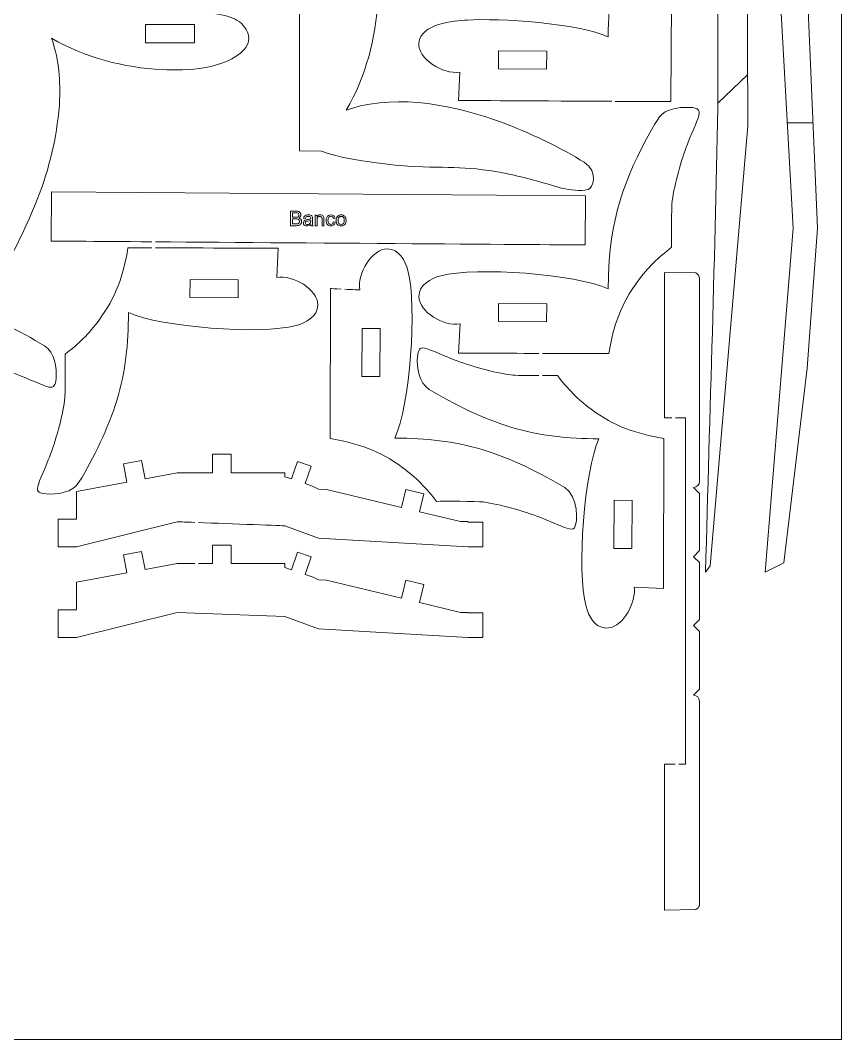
# Model space of a CAD drawing. Header units: centimetres. Extents: x -33.3 to 33.3, y -15.3 to 15.3.
# Drawn here: x 21.93 to 33.3, y -15.35 to -1.24 of the extents above; entities that cross this region are included whole.
import ezdxf

# ---------------------------------------------------------------- set-up
doc = ezdxf.new("R2010")
doc.units = ezdxf.units.CM
doc.header["$MEASUREMENT"] = 0
doc.layers.add('Layer 1', color=7, linetype='Continuous')

msp = doc.modelspace()

# ---------------------------------------------------------------- linework, layer by layer
at = {"layer": 'Layer 1', "color": 250, "lineweight": 20}
msp.add_open_spline([(11.0979, -15.35), (11.0979, -15.35), (33.29789, -15.35), (33.29789, -15.35), (33.29789, -15.35), (33.29789, -15.35), (33.29789, 15.35), (33.29789, 15.35), (33.29789, 15.35), (33.29789, 15.35), (11.0979, 15.35), (11.0979, 15.35), (11.0979, 15.35), (11.0979, 15.35), (11.0979, -15.35), (11.0979, -15.35), (11.0979, -15.35), (11.0979, -15.35), (11.0979, -15.35), (11.0979, -15.35)], degree=3, knots=[0, 0, 0, 0, 0.16666667, 0.16666667, 0.16666667, 0.16666667, 0.33333333, 0.33333333, 0.33333333, 0.33333333, 0.5, 0.5, 0.5, 0.5, 0.66666667, 0.66666667, 0.66666667, 0.66666667, 1, 1, 1, 1], dxfattribs=at)
at = {"layer": 'Layer 1', "lineweight": 9}
for points, knots in [([(31.62146, 13.45314), (31.65302, 13.43767), (31.6753, 13.42674), (31.6753, 13.42674), (31.6753, 13.42674), (31.6753, 13.42674), (31.99431, 10.73389), (31.99431, 10.73389), (31.99431, 10.73389), (31.99431, 10.73389), (32.13802, 8.79284), (32.13802, 8.79284), (32.13802, 8.79284), (32.13802, 8.79284), (32.07549, 7.335), (32.07549, 7.335), (32.07549, 7.335), (32.07549, 7.335), (31.99585, 5.44342), (31.99585, 5.44342), (31.99585, 5.44342), (31.99585, 5.44342), (31.99585, 2.68716), (31.99585, 2.68716), (31.99585, 2.68716), (31.99703, 0.89164), (31.99526, -0.90404), (31.99891, -2.69887), (31.99891, -2.69887), (31.99891, -2.69887), (31.47806, -8.79051), (31.47806, -8.79051), (31.47806, -8.79051), (31.47806, -8.79051), (31.41528, -8.87558), (31.41528, -8.87558), (31.41528, -8.87558), (31.47221, -6.66676), (31.55127, -4.44676), (31.58638, -2.23965), (31.58638, -2.23965), (31.58638, -2.23965), (31.58482, 2.68716), (31.58482, 2.68716), (31.58482, 2.68716), (31.58482, 2.68716), (31.58482, 4.89716), (31.58482, 4.89716), (31.58482, 4.89716), (31.58482, 4.89716), (31.72204, 7.335), (31.72204, 7.335), (31.72204, 7.335), (31.72204, 7.335), (31.8044, 8.79284), (31.8044, 8.79284), (31.8044, 8.79284), (31.8044, 8.79284), (31.41316, 13.5553), (31.41316, 13.5553), (31.41316, 13.5553), (31.41316, 13.5553), (31.49824, 13.51357), (31.57146, 13.47766)], [0, 0, 0, 0, 0.05882353, 0.05882353, 0.05882353, 0.05882353, 0.11764706, 0.11764706, 0.11764706, 0.11764706, 0.17647059, 0.17647059, 0.17647059, 0.17647059, 0.23529412, 0.23529412, 0.23529412, 0.23529412, 0.29411765, 0.29411765, 0.29411765, 0.29411765, 0.35294118, 0.35294118, 0.35294118, 0.35294118, 0.41176471, 0.41176471, 0.41176471, 0.41176471, 0.47058824, 0.47058824, 0.47058824, 0.47058824, 0.52941176, 0.52941176, 0.52941176, 0.52941176, 0.58823529, 0.58823529, 0.58823529, 0.58823529, 0.64705882, 0.64705882, 0.64705882, 0.64705882, 0.70588235, 0.70588235, 0.70588235, 0.70588235, 0.76470588, 0.76470588, 0.76470588, 0.76470588, 0.82352941, 0.82352941, 0.82352941, 0.82352941, 0.88235294, 0.88235294, 0.88235294, 0.88235294, 1, 1, 1, 1]), ([(32.41041, 2.61695), (32.41029, 2.23701), (32.41021, 1.99258), (32.41021, 1.99258), (32.41021, 1.99258), (32.41021, 1.99258), (32.41021, -0.21743), (32.41021, -0.21743), (32.41021, -0.21743), (32.41021, -0.21743), (32.6298, -4.11311), (32.6298, -4.11311), (32.6298, -4.11311), (32.6298, -4.11311), (32.23857, -8.87558), (32.23857, -8.87558), (32.23857, -8.87558), (32.23857, -8.87558), (32.5007, -8.74701), (32.5007, -8.74701), (32.5007, -8.74701), (32.5007, -8.74701), (32.81973, -6.05416), (32.81973, -6.05416), (32.81973, -6.05416), (32.81973, -6.05416), (32.96343, -4.11311), (32.96343, -4.11311), (32.96343, -4.11311), (32.96343, -4.11311), (32.82126, -0.76368), (32.82126, -0.76368), (32.82126, -0.76368), (32.82126, -0.76368), (32.82126, 1.99258), (32.82126, 1.99258), (32.82126, 1.99258), (32.82244, 3.7881), (32.82065, 5.58377), (32.82433, 7.37859), (32.82433, 7.37859), (32.82433, 7.37859), (32.30346, 13.47024), (32.30346, 13.47024), (32.30346, 13.47024), (32.30346, 13.47024), (32.24069, 13.5553), (32.24069, 13.5553), (32.24069, 13.5553), (32.2976, 11.34655), (32.3769, 9.12642), (32.41178, 6.91938), (32.41178, 6.91938), (32.41178, 6.91938), (32.41084, 4.01612), (32.41043, 2.66695)], [0, 0, 0, 0, 0.06666667, 0.06666667, 0.06666667, 0.06666667, 0.13333333, 0.13333333, 0.13333333, 0.13333333, 0.2, 0.2, 0.2, 0.2, 0.26666667, 0.26666667, 0.26666667, 0.26666667, 0.33333333, 0.33333333, 0.33333333, 0.33333333, 0.4, 0.4, 0.4, 0.4, 0.46666667, 0.46666667, 0.46666667, 0.46666667, 0.53333333, 0.53333333, 0.53333333, 0.53333333, 0.6, 0.6, 0.6, 0.6, 0.66666667, 0.66666667, 0.66666667, 0.66666667, 0.73333333, 0.73333333, 0.73333333, 0.73333333, 0.8, 0.8, 0.8, 0.8, 0.86666667, 0.86666667, 0.86666667, 0.86666667, 1, 1, 1, 1]), ([(30.16646, -2.35827), (30.6042, -2.36069), (30.93323, -2.36251), (30.93323, -2.36251), (30.93323, -2.36251), (30.93323, -2.36251), (30.94753, -0.28306), (30.94753, -0.28306), (30.94753, -0.28306), (30.95717, -0.13338), (31.07642, 0.30235), (31.12853, 0.44871), (31.12853, 0.44871), (31.12853, 0.44871), (31.32539, 0.94579), (31.32539, 0.94579), (31.32539, 0.94579), (31.34338, 1.02805), (31.27871, 1.03895), (31.20233, 1.04614), (31.20233, 1.04614), (31.04369, 1.06106), (30.84207, 1.02483), (30.7509, 0.8794), (30.7509, 0.8794), (30.58418, 0.61345), (30.38179, 0.19602), (30.27832, -0.1028), (30.27832, -0.1028), (30.11505, -0.57437), (30.0724, -0.96709), (30.06801, -1.4653), (30.06801, -1.4653), (29.67604, -1.27612), (28.54684, -1.20538), (28.11746, -1.2326), (28.11746, -1.2326), (27.92748, -1.24465), (27.47215, -1.28184), (27.44797, -1.55126), (27.44797, -1.55126), (27.42841, -1.76909), (27.7798, -1.99282), (28.01546, -1.95245), (28.01546, -1.95245), (28.01546, -1.95245), (27.99737, -2.34626), (27.99737, -2.34626), (27.99737, -2.34626), (27.99737, -2.34626), (29.24773, -2.35319), (30.11646, -2.35799)], [0, 0, 0, 0, 0.07142857, 0.07142857, 0.07142857, 0.07142857, 0.14285714, 0.14285714, 0.14285714, 0.14285714, 0.21428571, 0.21428571, 0.21428571, 0.21428571, 0.28571429, 0.28571429, 0.28571429, 0.28571429, 0.35714286, 0.35714286, 0.35714286, 0.35714286, 0.42857143, 0.42857143, 0.42857143, 0.42857143, 0.5, 0.5, 0.5, 0.5, 0.57142857, 0.57142857, 0.57142857, 0.57142857, 0.64285714, 0.64285714, 0.64285714, 0.64285714, 0.71428571, 0.71428571, 0.71428571, 0.71428571, 0.78571429, 0.78571429, 0.78571429, 0.78571429, 0.85714286, 0.85714286, 0.85714286, 0.85714286, 1, 1, 1, 1]), ([(25.9273, -0.31416), (25.85883, -0.32485), (25.79569, -0.33472), (25.79569, -0.33472), (25.79569, -0.33472), (25.79569, -0.33472), (25.79546, -3.04448), (25.79546, -3.04448), (25.79546, -3.04448), (25.79546, -3.04448), (26.10084, -3.04658), (26.10084, -3.04658), (26.10084, -3.04658), (26.10084, -3.04658), (26.19202, -3.08096), (26.19202, -3.08096), (26.19202, -3.08096), (26.44122, -3.1573), (27.04393, -3.24397), (27.29591, -3.25653), (27.29591, -3.25653), (27.89312, -3.28632), (28.12601, -3.24549), (28.71888, -3.37158), (28.71888, -3.37158), (28.97884, -3.42685), (29.17686, -3.48941), (29.43597, -3.56447), (29.43597, -3.56447), (29.53632, -3.58295), (29.68678, -3.60971), (29.78975, -3.57978), (29.78975, -3.57978), (29.84793, -3.56286), (29.94752, -3.34188), (29.73427, -3.20248), (29.73427, -3.20248), (29.44093, -3.01073), (28.93564, -2.77487), (28.60413, -2.65248), (28.60413, -2.65248), (27.9654, -2.41669), (27.18268, -2.25408), (26.51499, -2.45618), (26.51499, -2.45618), (26.51499, -2.45618), (26.44315, -2.47976), (26.44315, -2.47976), (26.44315, -2.47976), (26.71621, -2.01236), (26.85109, -1.48669), (26.87985, -0.94721), (26.87985, -0.94721), (26.89737, -0.61842), (26.87353, -0.06544), (26.60525, 0.18214), (26.60525, 0.18214), (26.44029, 0.33435), (26.2409, 0.20282), (26.16525, 0.02611), (26.16525, 0.02611), (26.12348, -0.07141), (26.10935, -0.18331), (26.09698, -0.28766), (26.09698, -0.28766), (26.09698, -0.28766), (26.04098, -0.29641), (25.9773, -0.30635)], [0, 0, 0, 0, 0.05555556, 0.05555556, 0.05555556, 0.05555556, 0.11111111, 0.11111111, 0.11111111, 0.11111111, 0.16666667, 0.16666667, 0.16666667, 0.16666667, 0.22222222, 0.22222222, 0.22222222, 0.22222222, 0.27777778, 0.27777778, 0.27777778, 0.27777778, 0.33333333, 0.33333333, 0.33333333, 0.33333333, 0.38888889, 0.38888889, 0.38888889, 0.38888889, 0.44444444, 0.44444444, 0.44444444, 0.44444444, 0.5, 0.5, 0.5, 0.5, 0.55555556, 0.55555556, 0.55555556, 0.55555556, 0.61111111, 0.61111111, 0.61111111, 0.61111111, 0.66666667, 0.66666667, 0.66666667, 0.66666667, 0.72222222, 0.72222222, 0.72222222, 0.72222222, 0.77777778, 0.77777778, 0.77777778, 0.77777778, 0.83333333, 0.83333333, 0.83333333, 0.83333333, 0.88888889, 0.88888889, 0.88888889, 0.88888889, 1, 1, 1, 1]), ([(23.15555, -0.83536), (22.47811, -0.83531), (21.80067, -0.83525), (21.80067, -0.83525), (21.80067, -0.83525), (21.80067, -0.83525), (21.79856, -1.14062), (21.79856, -1.14062), (21.79856, -1.14062), (21.79856, -1.14062), (21.76413, -1.2319), (21.76413, -1.2319), (21.76413, -1.2319), (21.6877, -1.48124), (21.60118, -2.0835), (21.58862, -2.33568), (21.58862, -2.33568), (21.55886, -2.93277), (21.59965, -3.1659), (21.47358, -3.75863), (21.47358, -3.75863), (21.42128, -4.00454), (21.39298, -4.08608), (21.32466, -4.31551), (21.32466, -4.31551), (21.28105, -4.46201), (21.23865, -4.6249), (21.2572, -4.77929), (21.2572, -4.77929), (21.26456, -4.84048), (21.2735, -4.86988), (21.35582, -4.89387), (21.35582, -4.89387), (21.47448, -4.92846), (21.5761, -4.87628), (21.64268, -4.77405), (21.64268, -4.77405), (21.82197, -4.49875), (22.04735, -4.02671), (22.16622, -3.71696), (22.16622, -3.71696), (22.34114, -3.26112), (22.4302, -2.89166), (22.47374, -2.41289), (22.47374, -2.41289), (22.48531, -2.03125), (22.47764, -1.83835), (22.36538, -1.48292), (22.36538, -1.48292), (22.83286, -1.75598), (23.35838, -1.89088), (23.89796, -1.91962), (23.89796, -1.91962), (24.22675, -1.93715), (24.77973, -1.9133), (25.02729, -1.64502), (25.02729, -1.64502), (25.1795, -1.48007), (25.04797, -1.28068), (24.87127, -1.20503), (24.87127, -1.20503), (24.7737, -1.16325), (24.66189, -1.14914), (24.55749, -1.13675), (24.55749, -1.13675), (24.55749, -1.13675), (24.51043, -0.83546), (24.51043, -0.83546), (24.51043, -0.83546), (24.51043, -0.83546), (23.86591, -0.8354), (23.20555, -0.83536)], [0, 0, 0, 0, 0.05263158, 0.05263158, 0.05263158, 0.05263158, 0.10526316, 0.10526316, 0.10526316, 0.10526316, 0.15789474, 0.15789474, 0.15789474, 0.15789474, 0.21052632, 0.21052632, 0.21052632, 0.21052632, 0.26315789, 0.26315789, 0.26315789, 0.26315789, 0.31578947, 0.31578947, 0.31578947, 0.31578947, 0.36842105, 0.36842105, 0.36842105, 0.36842105, 0.42105263, 0.42105263, 0.42105263, 0.42105263, 0.47368421, 0.47368421, 0.47368421, 0.47368421, 0.52631579, 0.52631579, 0.52631579, 0.52631579, 0.57894737, 0.57894737, 0.57894737, 0.57894737, 0.63157895, 0.63157895, 0.63157895, 0.63157895, 0.68421053, 0.68421053, 0.68421053, 0.68421053, 0.73684211, 0.73684211, 0.73684211, 0.73684211, 0.78947368, 0.78947368, 0.78947368, 0.78947368, 0.84210526, 0.84210526, 0.84210526, 0.84210526, 0.89473684, 0.89473684, 0.89473684, 0.89473684, 1, 1, 1, 1]), ([(24.34313, -1.29266), (24.34313, -1.29266), (23.66324, -1.29266), (23.66324, -1.29266), (23.66324, -1.29266), (23.66324, -1.29266), (23.66324, -1.54763), (23.66324, -1.54763), (23.66324, -1.54763), (23.66324, -1.54763), (24.34313, -1.54763), (24.34313, -1.54763), (24.34313, -1.54763), (24.34313, -1.54763), (24.34313, -1.29266), (24.34313, -1.29266)], [0, 0, 0, 0, 0.2, 0.2, 0.2, 0.2, 0.4, 0.4, 0.4, 0.4, 0.6, 0.6, 0.6, 0.6, 1, 1, 1, 1]), ([(28.54861, -1.90714), (28.54861, -1.90714), (29.21543, -1.91196), (29.21543, -1.91196), (29.21543, -1.91196), (29.21543, -1.91196), (29.21724, -1.66184), (29.21724, -1.66184), (29.21724, -1.66184), (29.21724, -1.66184), (28.55016, -1.65699), (28.55016, -1.65699), (28.55016, -1.65699), (28.55016, -1.65699), (28.54861, -1.90714), (28.54861, -1.90714)], [0, 0, 0, 0, 0.2, 0.2, 0.2, 0.2, 0.4, 0.4, 0.4, 0.4, 0.6, 0.6, 0.6, 0.6, 1, 1, 1, 1]), ([(19.22319, -2.99647), (19.12306, -2.99172), (19.0241, -2.98703), (19.0241, -2.98703), (19.0241, -2.98703), (19.0241, -2.98703), (19.02033, -5.06497), (19.02033, -5.06497), (19.02033, -5.06497), (19.41125, -5.13183), (19.69998, -5.2286), (20.02405, -5.46762), (20.02405, -5.46762), (20.21067, -5.60528), (20.35081, -5.74994), (20.49079, -5.93364), (20.49079, -5.93364), (20.58717, -5.93362), (21.04385, -5.92972), (21.13624, -5.9424), (21.13624, -5.9424), (21.36874, -5.97431), (21.69808, -6.06779), (21.92043, -6.15251), (21.92043, -6.15251), (21.9952, -6.181), (22.26696, -6.30206), (22.32649, -6.31451), (22.32649, -6.31451), (22.40427, -6.33077), (22.41775, -6.28445), (22.427, -6.19896), (22.427, -6.19896), (22.44342, -6.04719), (22.40588, -5.82983), (22.26566, -5.74327), (22.26566, -5.74327), (21.93981, -5.54213), (21.503, -5.33164), (21.13517, -5.22072), (21.13517, -5.22072), (20.71469, -5.09392), (20.35799, -5.06278), (19.91638, -5.05782), (19.91638, -5.05782), (20.1073, -4.63708), (20.16552, -3.6487), (20.15113, -3.17122), (20.15113, -3.17122), (20.13991, -2.97792), (20.1202, -2.44508), (19.81771, -2.43669), (19.81771, -2.43669), (19.60133, -2.43069), (19.38916, -2.78021), (19.42958, -3.00626), (19.42958, -3.00626), (19.42958, -3.00626), (19.35695, -3.00281), (19.27318, -2.99884)], [0, 0, 0, 0, 0.0625, 0.0625, 0.0625, 0.0625, 0.125, 0.125, 0.125, 0.125, 0.1875, 0.1875, 0.1875, 0.1875, 0.25, 0.25, 0.25, 0.25, 0.3125, 0.3125, 0.3125, 0.3125, 0.375, 0.375, 0.375, 0.375, 0.4375, 0.4375, 0.4375, 0.4375, 0.5, 0.5, 0.5, 0.5, 0.5625, 0.5625, 0.5625, 0.5625, 0.625, 0.625, 0.625, 0.625, 0.6875, 0.6875, 0.6875, 0.6875, 0.75, 0.75, 0.75, 0.75, 0.8125, 0.8125, 0.8125, 0.8125, 0.875, 0.875, 0.875, 0.875, 1, 1, 1, 1]), ([(29.15904, -5.84806), (29.63491, -5.84892), (30.07624, -5.84972), (30.07624, -5.84972), (30.07624, -5.84972), (30.14306, -5.45883), (30.23996, -5.16999), (30.47891, -4.84599), (30.47891, -4.84599), (30.61655, -4.65935), (30.76122, -4.51923), (30.94493, -4.37926), (30.94493, -4.37926), (30.94492, -4.28296), (30.94102, -3.8261), (30.95368, -3.7338), (30.95368, -3.7338), (30.98556, -3.50142), (31.07909, -3.1719), (31.16378, -2.94963), (31.16378, -2.94963), (31.33096, -2.51087), (31.46447, -2.42237), (31.06611, -2.44396), (31.06611, -2.44396), (30.80274, -2.488), (30.78836, -2.54096), (30.66836, -2.75285), (30.66836, -2.75285), (30.28353, -3.43242), (30.09211, -4.00891), (30.071, -4.78452), (30.071, -4.78452), (30.071, -4.78452), (30.0691, -4.95367), (30.0691, -4.95367), (30.0691, -4.95367), (29.62343, -4.75138), (28.24412, -4.64249), (27.75018, -4.77432), (27.75018, -4.77432), (27.61389, -4.81069), (27.44791, -4.89658), (27.44895, -5.06104), (27.44895, -5.06104), (27.4503, -5.27334), (27.78987, -5.47933), (28.01754, -5.44048), (28.01754, -5.44048), (28.01754, -5.44048), (27.99831, -5.84596), (27.99831, -5.84596), (27.99831, -5.84596), (27.99831, -5.84596), (28.56678, -5.847), (29.10904, -5.84797)], [0, 0, 0, 0, 0.06666667, 0.06666667, 0.06666667, 0.06666667, 0.13333333, 0.13333333, 0.13333333, 0.13333333, 0.2, 0.2, 0.2, 0.2, 0.26666667, 0.26666667, 0.26666667, 0.26666667, 0.33333333, 0.33333333, 0.33333333, 0.33333333, 0.4, 0.4, 0.4, 0.4, 0.46666667, 0.46666667, 0.46666667, 0.46666667, 0.53333333, 0.53333333, 0.53333333, 0.53333333, 0.6, 0.6, 0.6, 0.6, 0.66666667, 0.66666667, 0.66666667, 0.66666667, 0.73333333, 0.73333333, 0.73333333, 0.73333333, 0.8, 0.8, 0.8, 0.8, 0.86666667, 0.86666667, 0.86666667, 0.86666667, 1, 1, 1, 1]), ([(23.80448, -4.30361), (25.95575, -4.31929), (29.74845, -4.34695), (29.74845, -4.34695), (29.74845, -4.34695), (29.74845, -4.34695), (29.7534, -3.66741), (29.7534, -3.66741), (29.7534, -3.66741), (29.7534, -3.66741), (22.36335, -3.61353), (22.36335, -3.61353), (22.36335, -3.61353), (22.36335, -3.61353), (22.3584, -4.29306), (22.3584, -4.29306), (22.3584, -4.29306), (22.3584, -4.29306), (22.92964, -4.29724), (23.75448, -4.30325)], [0, 0, 0, 0, 0.16666667, 0.16666667, 0.16666667, 0.16666667, 0.33333333, 0.33333333, 0.33333333, 0.33333333, 0.5, 0.5, 0.5, 0.5, 0.66666667, 0.66666667, 0.66666667, 0.66666667, 1, 1, 1, 1]), ([(23.75448, -4.38754), (23.55539, -4.38718), (23.42206, -4.38694), (23.42206, -4.38694), (23.42206, -4.38694), (23.35524, -4.77796), (23.25845, -5.0664), (23.01948, -5.39051), (23.01948, -5.39051), (22.88184, -5.57718), (22.73725, -5.71757), (22.55339, -5.85742), (22.55339, -5.85742), (22.5534, -5.9538), (22.55731, -6.41045), (22.54463, -6.50285), (22.54463, -6.50285), (22.51271, -6.73547), (22.41929, -7.0646), (22.33452, -7.28705), (22.33452, -7.28705), (22.30603, -7.36184), (22.18499, -7.63352), (22.17253, -7.69311), (22.17253, -7.69311), (22.15626, -7.7709), (22.20257, -7.78436), (22.28806, -7.79361), (22.28806, -7.79361), (22.43981, -7.81004), (22.65723, -7.7725), (22.74377, -7.63227), (22.74377, -7.63227), (22.94495, -7.30624), (23.15533, -6.86978), (23.26631, -6.5018), (23.26631, -6.5018), (23.39314, -6.0813), (23.42426, -5.72464), (23.42922, -5.28301), (23.42922, -5.28301), (23.87501, -5.48528), (25.25408, -5.59419), (25.74812, -5.46234), (25.74812, -5.46234), (25.88439, -5.42597), (26.05042, -5.34009), (26.04938, -5.17565), (26.04938, -5.17565), (26.04803, -4.96344), (25.70866, -4.7574), (25.48077, -4.79619), (25.48077, -4.79619), (25.48077, -4.79619), (25.5, -4.39071), (25.5, -4.39071), (25.5, -4.39071), (25.5, -4.39071), (24.40464, -4.38871), (23.80448, -4.38763)], [0, 0, 0, 0, 0.0625, 0.0625, 0.0625, 0.0625, 0.125, 0.125, 0.125, 0.125, 0.1875, 0.1875, 0.1875, 0.1875, 0.25, 0.25, 0.25, 0.25, 0.3125, 0.3125, 0.3125, 0.3125, 0.375, 0.375, 0.375, 0.375, 0.4375, 0.4375, 0.4375, 0.4375, 0.5, 0.5, 0.5, 0.5, 0.5625, 0.5625, 0.5625, 0.5625, 0.625, 0.625, 0.625, 0.625, 0.6875, 0.6875, 0.6875, 0.6875, 0.75, 0.75, 0.75, 0.75, 0.8125, 0.8125, 0.8125, 0.8125, 0.875, 0.875, 0.875, 0.875, 1, 1, 1, 1]), ([(26.37284, -4.9572), (26.29273, -4.9534), (26.22499, -4.95018), (26.22499, -4.95018), (26.22499, -4.95018), (26.22499, -4.95018), (26.22122, -7.02813), (26.22122, -7.02813), (26.22122, -7.02813), (26.61239, -7.09499), (26.90044, -7.19166), (27.22466, -7.43067), (27.22466, -7.43067), (27.41137, -7.56831), (27.55194, -7.71282), (27.69168, -7.89682), (27.69168, -7.89682), (27.78798, -7.8968), (28.2448, -7.89288), (28.33712, -7.90554), (28.33712, -7.90554), (28.56815, -7.93725), (28.90115, -8.03169), (29.12222, -8.11582), (29.12222, -8.11582), (29.12222, -8.11582), (29.38646, -8.22449), (29.38646, -8.22449), (29.38646, -8.22449), (29.42482, -8.24174), (29.56399, -8.31248), (29.59973, -8.26389), (29.59973, -8.26389), (29.65208, -8.19273), (29.65924, -7.82543), (29.46655, -7.70641), (29.46655, -7.70641), (29.1408, -7.50523), (28.70386, -7.29478), (28.33606, -7.18388), (28.33606, -7.18388), (27.91561, -7.0571), (27.55885, -7.02593), (27.11727, -7.02097), (27.11727, -7.02097), (27.31957, -6.57528), (27.42845, -5.19602), (27.29661, -4.70207), (27.29661, -4.70207), (27.26024, -4.5658), (27.17437, -4.39977), (27.00991, -4.40082), (27.00991, -4.40082), (26.79769, -4.40216), (26.59167, -4.74154), (26.63046, -4.96942), (26.63046, -4.96942), (26.63046, -4.96942), (26.5258, -4.96445), (26.42284, -4.95957)], [0, 0, 0, 0, 0.0625, 0.0625, 0.0625, 0.0625, 0.125, 0.125, 0.125, 0.125, 0.1875, 0.1875, 0.1875, 0.1875, 0.25, 0.25, 0.25, 0.25, 0.3125, 0.3125, 0.3125, 0.3125, 0.375, 0.375, 0.375, 0.375, 0.4375, 0.4375, 0.4375, 0.4375, 0.5, 0.5, 0.5, 0.5, 0.5625, 0.5625, 0.5625, 0.5625, 0.625, 0.625, 0.625, 0.625, 0.6875, 0.6875, 0.6875, 0.6875, 0.75, 0.75, 0.75, 0.75, 0.8125, 0.8125, 0.8125, 0.8125, 0.875, 0.875, 0.875, 0.875, 1, 1, 1, 1]), ([(30.99414, -11.53599), (30.92117, -11.53599), (30.84744, -11.53599), (30.84744, -11.53599), (30.84744, -11.53599), (30.84744, -11.53599), (30.84744, -13.5553), (30.84744, -13.5553), (30.84744, -13.5553), (30.84744, -13.5553), (31.2799, -13.54937), (31.2799, -13.54937), (31.2799, -13.54937), (31.29824, -13.54157), (31.32718, -13.51281), (31.33062, -13.49232), (31.33062, -13.49232), (31.33062, -13.49232), (31.33192, -10.66575), (31.33192, -10.66575), (31.33192, -10.66575), (31.32727, -10.60742), (31.29617, -10.58967), (31.24693, -10.58073), (31.24693, -10.58073), (31.24693, -10.58073), (31.33161, -10.49576), (31.33161, -10.49576), (31.33161, -10.49576), (31.33161, -10.49576), (31.33189, -9.69705), (31.33189, -9.69705), (31.33189, -9.69705), (31.33189, -9.69705), (31.24693, -9.61782), (31.24693, -9.61782), (31.24693, -9.61782), (31.24693, -9.61782), (31.33194, -9.53285), (31.33194, -9.53285), (31.33194, -9.53285), (31.33194, -9.53285), (31.3322, -8.7454), (31.3322, -8.7454), (31.3322, -8.7454), (31.3322, -8.7454), (31.24693, -8.66588), (31.24693, -8.66588), (31.24693, -8.66588), (31.24693, -8.66588), (31.33226, -8.57542), (31.33226, -8.57542), (31.33226, -8.57542), (31.33226, -8.57542), (31.33252, -7.78827), (31.33252, -7.78827), (31.33252, -7.78827), (31.33252, -7.78827), (31.24693, -7.70298), (31.24693, -7.70298), (31.24693, -7.70298), (31.29723, -7.69488), (31.32865, -7.67561), (31.33258, -7.61798), (31.33258, -7.61798), (31.33258, -7.61798), (31.33352, -4.81342), (31.33352, -4.81342), (31.33352, -4.81342), (31.33056, -4.77961), (31.31041, -4.74204), (31.28106, -4.73488), (31.28106, -4.73488), (31.28106, -4.73488), (30.84744, -4.72841), (30.84744, -4.72841), (30.84744, -4.72841), (30.84744, -4.72841), (30.84744, -6.74225), (30.84744, -6.74225), (30.84744, -6.74225), (30.84744, -6.74225), (30.89257, -6.74225), (30.94715, -6.74225)], [0, 0, 0, 0, 0.04545455, 0.04545455, 0.04545455, 0.04545455, 0.09090909, 0.09090909, 0.09090909, 0.09090909, 0.13636364, 0.13636364, 0.13636364, 0.13636364, 0.18181818, 0.18181818, 0.18181818, 0.18181818, 0.22727273, 0.22727273, 0.22727273, 0.22727273, 0.27272727, 0.27272727, 0.27272727, 0.27272727, 0.31818182, 0.31818182, 0.31818182, 0.31818182, 0.36363636, 0.36363636, 0.36363636, 0.36363636, 0.40909091, 0.40909091, 0.40909091, 0.40909091, 0.45454545, 0.45454545, 0.45454545, 0.45454545, 0.5, 0.5, 0.5, 0.5, 0.54545455, 0.54545455, 0.54545455, 0.54545455, 0.59090909, 0.59090909, 0.59090909, 0.59090909, 0.63636364, 0.63636364, 0.63636364, 0.63636364, 0.68181818, 0.68181818, 0.68181818, 0.68181818, 0.72727273, 0.72727273, 0.72727273, 0.72727273, 0.77272727, 0.77272727, 0.77272727, 0.77272727, 0.81818182, 0.81818182, 0.81818182, 0.81818182, 0.86363636, 0.86363636, 0.86363636, 0.86363636, 0.90909091, 0.90909091, 0.90909091, 0.90909091, 1, 1, 1, 1]), ([(24.28021, -5.07397), (24.28021, -5.07397), (24.94727, -5.07883), (24.94727, -5.07883), (24.94727, -5.07883), (24.94727, -5.07883), (24.94882, -4.82868), (24.94882, -4.82868), (24.94882, -4.82868), (24.94882, -4.82868), (24.282, -4.82386), (24.282, -4.82386), (24.282, -4.82386), (24.282, -4.82386), (24.28021, -5.07397), (24.28021, -5.07397)], [0, 0, 0, 0, 0.2, 0.2, 0.2, 0.2, 0.4, 0.4, 0.4, 0.4, 0.6, 0.6, 0.6, 0.6, 1, 1, 1, 1]), ([(29.2181, -5.1627), (29.2181, -5.1627), (28.55103, -5.15783), (28.55103, -5.15783), (28.55103, -5.15783), (28.55103, -5.15783), (28.54949, -5.40799), (28.54949, -5.40799), (28.54949, -5.40799), (28.54949, -5.40799), (29.21631, -5.41281), (29.21631, -5.41281), (29.21631, -5.41281), (29.21631, -5.41281), (29.2181, -5.1627), (29.2181, -5.1627)], [0, 0, 0, 0, 0.2, 0.2, 0.2, 0.2, 0.4, 0.4, 0.4, 0.4, 0.6, 0.6, 0.6, 0.6, 1, 1, 1, 1]), ([(26.65812, -6.16319), (26.65812, -6.16319), (26.65813, -6.16819), (26.65813, -6.16819), (26.65813, -6.16819), (26.65813, -6.16819), (26.90825, -6.16997), (26.90825, -6.16997), (26.90825, -6.16997), (26.90825, -6.16997), (26.9131, -5.50292), (26.9131, -5.50292), (26.9131, -5.50292), (26.9131, -5.50292), (26.66295, -5.50137), (26.66295, -5.50137), (26.66295, -5.50137), (26.66295, -5.50137), (26.65812, -6.16319), (26.65812, -6.16319)], [0, 0, 0, 0, 0.16666667, 0.16666667, 0.16666667, 0.16666667, 0.33333333, 0.33333333, 0.33333333, 0.33333333, 0.5, 0.5, 0.5, 0.5, 0.66666667, 0.66666667, 0.66666667, 0.66666667, 1, 1, 1, 1]), ([(29.10904, -6.15644), (28.95135, -6.15627), (28.77424, -6.15451), (28.7205, -6.14714), (28.7205, -6.14714), (28.48795, -6.11521), (28.1587, -6.02176), (27.93631, -5.93702), (27.93631, -5.93702), (27.86152, -5.90852), (27.5898, -5.78747), (27.53024, -5.77502), (27.53024, -5.77502), (27.45246, -5.75875), (27.43898, -5.80508), (27.42973, -5.8906), (27.42973, -5.8906), (27.4133, -6.04234), (27.45088, -6.25973), (27.59108, -6.34627), (27.59108, -6.34627), (27.9169, -6.54736), (28.35378, -6.75788), (28.72156, -6.8688), (28.72156, -6.8688), (29.14195, -6.99561), (29.49885, -7.02676), (29.94035, -7.03172), (29.94035, -7.03172), (29.73808, -7.47764), (29.62914, -8.85652), (29.76101, -9.35063), (29.76101, -9.35063), (29.79651, -9.48369), (29.8763, -9.64131), (30.03364, -9.65112), (30.03364, -9.65112), (30.24921, -9.66457), (30.43111, -9.35475), (30.43306, -9.12106), (30.43306, -9.12106), (30.43306, -9.12106), (30.42716, -9.08326), (30.42716, -9.08326), (30.42716, -9.08326), (30.42716, -9.08326), (30.83265, -9.1025), (30.83265, -9.1025), (30.83265, -9.1025), (30.83265, -9.1025), (30.83642, -7.02455), (30.83642, -7.02455), (30.83642, -7.02455), (30.44544, -6.95773), (30.15687, -6.86093), (29.8328, -6.62196), (29.8328, -6.62196), (29.6462, -6.48436), (29.50575, -6.33964), (29.36594, -6.15587), (29.36594, -6.15587), (29.33168, -6.15588), (29.25184, -6.15638), (29.15904, -6.15645)], [0, 0, 0, 0, 0.05882353, 0.05882353, 0.05882353, 0.05882353, 0.11764706, 0.11764706, 0.11764706, 0.11764706, 0.17647059, 0.17647059, 0.17647059, 0.17647059, 0.23529412, 0.23529412, 0.23529412, 0.23529412, 0.29411765, 0.29411765, 0.29411765, 0.29411765, 0.35294118, 0.35294118, 0.35294118, 0.35294118, 0.41176471, 0.41176471, 0.41176471, 0.41176471, 0.47058824, 0.47058824, 0.47058824, 0.47058824, 0.52941176, 0.52941176, 0.52941176, 0.52941176, 0.58823529, 0.58823529, 0.58823529, 0.58823529, 0.64705882, 0.64705882, 0.64705882, 0.64705882, 0.70588235, 0.70588235, 0.70588235, 0.70588235, 0.76470588, 0.76470588, 0.76470588, 0.76470588, 0.82352941, 0.82352941, 0.82352941, 0.82352941, 0.88235294, 0.88235294, 0.88235294, 0.88235294, 1, 1, 1, 1]), ([(30.99715, -6.74225), (31.06757, -6.74225), (31.13632, -6.74225), (31.13632, -6.74225), (31.13632, -6.74225), (31.13632, -6.74225), (31.13632, -11.53599), (31.13632, -11.53599), (31.13632, -11.53599), (31.13632, -11.53599), (31.09528, -11.53599), (31.04414, -11.53599)], [0, 0, 0, 0, 0.25, 0.25, 0.25, 0.25, 0.5, 0.5, 0.5, 0.5, 1, 1, 1, 1]), ([(24.39782, -8.19091), (24.83288, -8.20729), (25.59484, -8.23598), (25.59484, -8.23598), (25.59484, -8.23598), (25.59484, -8.23598), (26.05905, -8.40634), (26.05905, -8.40634), (26.05905, -8.40634), (26.05905, -8.40634), (28.12538, -8.52534), (28.12538, -8.52534), (28.12538, -8.52534), (28.12538, -8.52534), (28.33426, -8.52534), (28.33426, -8.52534), (28.33426, -8.52534), (28.33426, -8.52534), (28.33426, -8.1854), (28.33426, -8.1854), (28.33426, -8.1854), (28.33426, -8.1854), (28.12538, -8.1854), (28.12538, -8.1854), (28.12538, -8.1854), (28.12538, -8.1854), (28.12362, -8.17797), (28.12362, -8.17797), (28.12362, -8.17797), (28.12362, -8.17797), (28.02591, -8.17797), (28.02591, -8.17797), (28.02591, -8.17797), (28.02591, -8.17797), (27.45667, -8.04031), (27.45667, -8.04031), (27.45667, -8.04031), (27.45667, -8.04031), (27.51612, -7.79237), (27.51612, -7.79237), (27.51612, -7.79237), (27.51612, -7.79237), (27.26802, -7.7336), (27.26802, -7.7336), (27.26802, -7.7336), (27.26802, -7.7336), (27.20874, -7.98085), (27.20874, -7.98085), (27.20874, -7.98085), (27.20874, -7.98085), (26.17, -7.7328), (26.17, -7.7328), (26.17, -7.7328), (26.17, -7.7328), (26.05905, -7.72642), (26.05905, -7.72642), (26.05905, -7.72642), (26.05905, -7.72642), (25.98415, -7.68992), (25.98415, -7.68992), (25.98415, -7.68992), (25.98415, -7.68992), (25.87245, -7.65152), (25.87245, -7.65152), (25.87245, -7.65152), (25.87245, -7.65152), (25.95534, -7.41039), (25.95534, -7.41039), (25.95534, -7.41039), (25.95534, -7.41039), (25.7662, -7.34539), (25.7662, -7.34539), (25.7662, -7.34539), (25.7662, -7.34539), (25.68331, -7.5865), (25.68331, -7.5865), (25.68331, -7.5865), (25.68331, -7.5865), (25.59484, -7.55608), (25.59484, -7.55608), (25.59484, -7.55608), (25.59484, -7.55608), (25.59422, -7.49986), (25.59422, -7.49986), (25.59422, -7.49986), (25.59422, -7.49986), (24.84827, -7.49986), (24.84827, -7.49986), (24.84827, -7.49986), (24.84827, -7.49986), (24.84827, -7.24489), (24.84827, -7.24489), (24.84827, -7.24489), (24.84827, -7.24489), (24.59331, -7.24489), (24.59331, -7.24489), (24.59331, -7.24489), (24.59331, -7.24489), (24.59331, -7.49986), (24.59331, -7.49986), (24.59331, -7.49986), (24.59331, -7.49986), (24.10232, -7.49986), (24.10232, -7.49986), (24.10232, -7.49986), (24.10232, -7.49986), (23.65779, -7.58319), (23.65779, -7.58319), (23.65779, -7.58319), (23.65779, -7.58319), (23.61081, -7.33259), (23.61081, -7.33259), (23.61081, -7.33259), (23.61081, -7.33259), (23.36022, -7.37956), (23.36022, -7.37956), (23.36022, -7.37956), (23.36022, -7.37956), (23.40718, -7.63016), (23.40718, -7.63016), (23.40718, -7.63016), (23.40718, -7.63016), (22.71205, -7.76046), (22.71205, -7.76046), (22.71205, -7.76046), (22.71205, -7.76046), (22.71205, -8.1429), (22.71205, -8.1429), (22.71205, -8.1429), (22.71205, -8.1429), (22.45708, -8.1429), (22.45708, -8.1429), (22.45708, -8.1429), (22.45708, -8.1429), (22.45708, -8.52534), (22.45708, -8.52534), (22.45708, -8.52534), (22.45708, -8.52534), (22.71205, -8.52534), (22.71205, -8.52534), (22.71205, -8.52534), (22.71205, -8.52534), (24.10232, -8.17978), (24.10232, -8.17978), (24.10232, -8.17978), (24.10232, -8.17978), (24.20109, -8.18352), (24.34782, -8.18903)], [0, 0, 0, 0, 0.02631579, 0.02631579, 0.02631579, 0.02631579, 0.05263158, 0.05263158, 0.05263158, 0.05263158, 0.07894737, 0.07894737, 0.07894737, 0.07894737, 0.10526316, 0.10526316, 0.10526316, 0.10526316, 0.13157895, 0.13157895, 0.13157895, 0.13157895, 0.15789474, 0.15789474, 0.15789474, 0.15789474, 0.18421053, 0.18421053, 0.18421053, 0.18421053, 0.21052632, 0.21052632, 0.21052632, 0.21052632, 0.23684211, 0.23684211, 0.23684211, 0.23684211, 0.26315789, 0.26315789, 0.26315789, 0.26315789, 0.28947368, 0.28947368, 0.28947368, 0.28947368, 0.31578947, 0.31578947, 0.31578947, 0.31578947, 0.34210526, 0.34210526, 0.34210526, 0.34210526, 0.36842105, 0.36842105, 0.36842105, 0.36842105, 0.39473684, 0.39473684, 0.39473684, 0.39473684, 0.42105263, 0.42105263, 0.42105263, 0.42105263, 0.44736842, 0.44736842, 0.44736842, 0.44736842, 0.47368421, 0.47368421, 0.47368421, 0.47368421, 0.5, 0.5, 0.5, 0.5, 0.52631579, 0.52631579, 0.52631579, 0.52631579, 0.55263158, 0.55263158, 0.55263158, 0.55263158, 0.57894737, 0.57894737, 0.57894737, 0.57894737, 0.60526316, 0.60526316, 0.60526316, 0.60526316, 0.63157895, 0.63157895, 0.63157895, 0.63157895, 0.65789474, 0.65789474, 0.65789474, 0.65789474, 0.68421053, 0.68421053, 0.68421053, 0.68421053, 0.71052632, 0.71052632, 0.71052632, 0.71052632, 0.73684211, 0.73684211, 0.73684211, 0.73684211, 0.76315789, 0.76315789, 0.76315789, 0.76315789, 0.78947368, 0.78947368, 0.78947368, 0.78947368, 0.81578947, 0.81578947, 0.81578947, 0.81578947, 0.84210526, 0.84210526, 0.84210526, 0.84210526, 0.86842105, 0.86842105, 0.86842105, 0.86842105, 0.89473684, 0.89473684, 0.89473684, 0.89473684, 0.92105263, 0.92105263, 0.92105263, 0.92105263, 0.94736842, 0.94736842, 0.94736842, 0.94736842, 1, 1, 1, 1]), ([(30.14939, -7.88271), (30.14939, -7.88271), (30.14451, -8.54976), (30.14451, -8.54976), (30.14451, -8.54976), (30.14451, -8.54976), (30.39468, -8.55131), (30.39468, -8.55131), (30.39468, -8.55131), (30.39468, -8.55131), (30.3995, -7.8845), (30.3995, -7.8845), (30.3995, -7.8845), (30.3995, -7.8845), (30.14939, -7.88271), (30.14939, -7.88271)], [0, 0, 0, 0, 0.2, 0.2, 0.2, 0.2, 0.4, 0.4, 0.4, 0.4, 0.6, 0.6, 0.6, 0.6, 1, 1, 1, 1]), ([(24.34782, -8.7566), (24.22507, -8.7566), (24.10232, -8.7566), (24.10232, -8.7566), (24.10232, -8.7566), (24.10232, -8.7566), (23.65779, -8.83993), (23.65779, -8.83993), (23.65779, -8.83993), (23.65779, -8.83993), (23.61081, -8.58933), (23.61081, -8.58933), (23.61081, -8.58933), (23.61081, -8.58933), (23.36022, -8.6363), (23.36022, -8.6363), (23.36022, -8.6363), (23.36022, -8.6363), (23.40718, -8.8869), (23.40718, -8.8869), (23.40718, -8.8869), (23.40718, -8.8869), (22.71205, -9.0172), (22.71205, -9.0172), (22.71205, -9.0172), (22.71205, -9.0172), (22.71205, -9.39964), (22.71205, -9.39964), (22.71205, -9.39964), (22.71205, -9.39964), (22.45708, -9.39964), (22.45708, -9.39964), (22.45708, -9.39964), (22.45708, -9.39964), (22.45708, -9.78208), (22.45708, -9.78208), (22.45708, -9.78208), (22.45708, -9.78208), (22.71205, -9.78208), (22.71205, -9.78208), (22.71205, -9.78208), (22.71205, -9.78208), (24.10232, -9.43652), (24.10232, -9.43652), (24.10232, -9.43652), (24.10232, -9.43652), (25.59484, -9.49272), (25.59484, -9.49272), (25.59484, -9.49272), (25.59484, -9.49272), (26.05905, -9.66308), (26.05905, -9.66308), (26.05905, -9.66308), (26.05905, -9.66308), (28.12538, -9.78208), (28.12538, -9.78208), (28.12538, -9.78208), (28.12538, -9.78208), (28.33426, -9.78208), (28.33426, -9.78208), (28.33426, -9.78208), (28.33426, -9.78208), (28.33426, -9.44214), (28.33426, -9.44214), (28.33426, -9.44214), (28.33426, -9.44214), (28.12538, -9.44214), (28.12538, -9.44214), (28.12538, -9.44214), (28.12538, -9.44214), (28.12362, -9.43471), (28.12362, -9.43471), (28.12362, -9.43471), (28.12362, -9.43471), (28.02591, -9.43471), (28.02591, -9.43471), (28.02591, -9.43471), (28.02591, -9.43471), (27.45667, -9.29705), (27.45667, -9.29705), (27.45667, -9.29705), (27.45667, -9.29705), (27.51612, -9.04911), (27.51612, -9.04911), (27.51612, -9.04911), (27.51612, -9.04911), (27.26802, -8.99034), (27.26802, -8.99034), (27.26802, -8.99034), (27.26802, -8.99034), (27.20874, -9.23759), (27.20874, -9.23759), (27.20874, -9.23759), (27.20874, -9.23759), (26.17, -8.98954), (26.17, -8.98954), (26.17, -8.98954), (26.17, -8.98954), (26.05905, -8.98316), (26.05905, -8.98316), (26.05905, -8.98316), (26.05905, -8.98316), (25.98415, -8.94666), (25.98415, -8.94666), (25.98415, -8.94666), (25.98415, -8.94666), (25.87245, -8.90826), (25.87245, -8.90826), (25.87245, -8.90826), (25.87245, -8.90826), (25.95534, -8.66713), (25.95534, -8.66713), (25.95534, -8.66713), (25.95534, -8.66713), (25.7662, -8.60213), (25.7662, -8.60213), (25.7662, -8.60213), (25.7662, -8.60213), (25.68331, -8.84324), (25.68331, -8.84324), (25.68331, -8.84324), (25.68331, -8.84324), (25.59484, -8.81282), (25.59484, -8.81282), (25.59484, -8.81282), (25.59484, -8.81282), (25.59422, -8.7566), (25.59422, -8.7566), (25.59422, -8.7566), (25.59422, -8.7566), (24.84827, -8.7566), (24.84827, -8.7566), (24.84827, -8.7566), (24.84827, -8.7566), (24.84827, -8.50163), (24.84827, -8.50163), (24.84827, -8.50163), (24.84827, -8.50163), (24.59331, -8.50163), (24.59331, -8.50163), (24.59331, -8.50163), (24.59331, -8.50163), (24.59331, -8.7566), (24.59331, -8.7566), (24.59331, -8.7566), (24.59331, -8.7566), (24.50182, -8.7566), (24.39782, -8.7566)], [0, 0, 0, 0, 0.02631579, 0.02631579, 0.02631579, 0.02631579, 0.05263158, 0.05263158, 0.05263158, 0.05263158, 0.07894737, 0.07894737, 0.07894737, 0.07894737, 0.10526316, 0.10526316, 0.10526316, 0.10526316, 0.13157895, 0.13157895, 0.13157895, 0.13157895, 0.15789474, 0.15789474, 0.15789474, 0.15789474, 0.18421053, 0.18421053, 0.18421053, 0.18421053, 0.21052632, 0.21052632, 0.21052632, 0.21052632, 0.23684211, 0.23684211, 0.23684211, 0.23684211, 0.26315789, 0.26315789, 0.26315789, 0.26315789, 0.28947368, 0.28947368, 0.28947368, 0.28947368, 0.31578947, 0.31578947, 0.31578947, 0.31578947, 0.34210526, 0.34210526, 0.34210526, 0.34210526, 0.36842105, 0.36842105, 0.36842105, 0.36842105, 0.39473684, 0.39473684, 0.39473684, 0.39473684, 0.42105263, 0.42105263, 0.42105263, 0.42105263, 0.44736842, 0.44736842, 0.44736842, 0.44736842, 0.47368421, 0.47368421, 0.47368421, 0.47368421, 0.5, 0.5, 0.5, 0.5, 0.52631579, 0.52631579, 0.52631579, 0.52631579, 0.55263158, 0.55263158, 0.55263158, 0.55263158, 0.57894737, 0.57894737, 0.57894737, 0.57894737, 0.60526316, 0.60526316, 0.60526316, 0.60526316, 0.63157895, 0.63157895, 0.63157895, 0.63157895, 0.65789474, 0.65789474, 0.65789474, 0.65789474, 0.68421053, 0.68421053, 0.68421053, 0.68421053, 0.71052632, 0.71052632, 0.71052632, 0.71052632, 0.73684211, 0.73684211, 0.73684211, 0.73684211, 0.76315789, 0.76315789, 0.76315789, 0.76315789, 0.78947368, 0.78947368, 0.78947368, 0.78947368, 0.81578947, 0.81578947, 0.81578947, 0.81578947, 0.84210526, 0.84210526, 0.84210526, 0.84210526, 0.86842105, 0.86842105, 0.86842105, 0.86842105, 0.89473684, 0.89473684, 0.89473684, 0.89473684, 0.92105263, 0.92105263, 0.92105263, 0.92105263, 0.94736842, 0.94736842, 0.94736842, 0.94736842, 1, 1, 1, 1])]:
    msp.add_open_spline(points, degree=3, knots=knots, dxfattribs=at)
at = {"layer": 'Layer 1', "color": 140, "lineweight": 9}
for points in [[(31.99748, -1.99342), (31.99748, -1.99342), (31.58407, -2.38444), (31.58407, -2.38444)], [(32.90089, -2.65527), (32.90089, -2.65527), (32.54745, -2.65527), (32.54745, -2.65527)]]:
    msp.add_open_spline(points, degree=3, dxfattribs=at)
for points, knots in [([(25.67133, -4.07973), (25.67133, -4.07973), (25.67133, -3.87766), (25.67133, -3.87766), (25.67133, -3.87766), (25.67133, -3.87766), (25.74716, -3.87766), (25.74716, -3.87766), (25.74716, -3.87766), (25.76258, -3.87766), (25.77495, -3.87968), (25.78431, -3.88378), (25.78431, -3.88378), (25.79363, -3.88787), (25.80092, -3.89417), (25.80619, -3.90268), (25.80619, -3.90268), (25.8115, -3.91115), (25.81414, -3.92004), (25.81414, -3.92935), (25.81414, -3.92935), (25.81414, -3.93796), (25.81178, -3.9461), (25.80713, -3.95372), (25.80713, -3.95372), (25.80247, -3.96134), (25.79541, -3.9675), (25.78596, -3.9722), (25.78596, -3.9722), (25.79819, -3.97578), (25.8076, -3.98189), (25.81414, -3.99055), (25.81414, -3.99055), (25.82072, -3.99916), (25.82401, -4.00936), (25.82401, -4.02112), (25.82401, -4.02112), (25.82401, -4.03062), (25.82199, -4.03942), (25.81799, -4.04756), (25.81799, -4.04756), (25.81399, -4.05569), (25.80906, -4.06195), (25.80318, -4.06637), (25.80318, -4.06637), (25.7973, -4.07075), (25.78991, -4.07409), (25.78107, -4.07634), (25.78107, -4.07634), (25.77218, -4.0786), (25.76131, -4.07973), (25.74843, -4.07973), (25.74843, -4.07973), (25.74843, -4.07973), (25.67133, -4.07973), (25.67133, -4.07973)], [0, 0, 0, 0, 0.06666667, 0.06666667, 0.06666667, 0.06666667, 0.13333333, 0.13333333, 0.13333333, 0.13333333, 0.2, 0.2, 0.2, 0.2, 0.26666667, 0.26666667, 0.26666667, 0.26666667, 0.33333333, 0.33333333, 0.33333333, 0.33333333, 0.4, 0.4, 0.4, 0.4, 0.46666667, 0.46666667, 0.46666667, 0.46666667, 0.53333333, 0.53333333, 0.53333333, 0.53333333, 0.6, 0.6, 0.6, 0.6, 0.66666667, 0.66666667, 0.66666667, 0.66666667, 0.73333333, 0.73333333, 0.73333333, 0.73333333, 0.8, 0.8, 0.8, 0.8, 0.86666667, 0.86666667, 0.86666667, 0.86666667, 1, 1, 1, 1]), ([(25.69814, -3.96261), (25.69814, -3.96261), (25.74184, -3.96261), (25.74184, -3.96261), (25.74184, -3.96261), (25.75369, -3.96261), (25.76221, -3.96181), (25.76733, -3.96026), (25.76733, -3.96026), (25.77415, -3.95823), (25.77928, -3.95485), (25.78271, -3.95014), (25.78271, -3.95014), (25.78615, -3.94544), (25.78789, -3.93956), (25.78789, -3.93246), (25.78789, -3.93246), (25.78789, -3.92573), (25.78629, -3.91981), (25.78304, -3.91473), (25.78304, -3.91473), (25.77985, -3.9096), (25.77524, -3.90607), (25.76926, -3.90419), (25.76926, -3.90419), (25.76329, -3.90231), (25.75303, -3.90137), (25.73855, -3.90137), (25.73855, -3.90137), (25.73855, -3.90137), (25.69814, -3.90137), (25.69814, -3.90137), (25.69814, -3.90137), (25.69814, -3.90137), (25.69814, -3.96261), (25.69814, -3.96261)], [0, 0, 0, 0, 0.1, 0.1, 0.1, 0.1, 0.2, 0.2, 0.2, 0.2, 0.3, 0.3, 0.3, 0.3, 0.4, 0.4, 0.4, 0.4, 0.5, 0.5, 0.5, 0.5, 0.6, 0.6, 0.6, 0.6, 0.7, 0.7, 0.7, 0.7, 0.8, 0.8, 0.8, 0.8, 1, 1, 1, 1]), ([(25.95327, -4.06139), (25.94405, -4.06924), (25.93516, -4.07474), (25.92665, -4.07799), (25.92665, -4.07799), (25.91813, -4.08124), (25.90901, -4.08283), (25.89922, -4.08283), (25.89922, -4.08283), (25.88314, -4.08283), (25.87077, -4.07893), (25.86211, -4.07108), (25.86211, -4.07108), (25.85346, -4.06327), (25.84913, -4.05325), (25.84913, -4.04107), (25.84913, -4.04107), (25.84913, -4.03392), (25.85078, -4.02738), (25.85402, -4.02145), (25.85402, -4.02145), (25.85731, -4.01552), (25.86159, -4.01082), (25.86686, -4.00725), (25.86686, -4.00725), (25.87218, -4.00367), (25.8781, -4.00094), (25.88474, -3.99911), (25.88474, -3.99911), (25.88963, -3.99784), (25.89701, -3.99662), (25.90684, -3.99539), (25.90684, -3.99539), (25.92688, -3.99304), (25.9417, -3.99017), (25.95115, -3.98688), (25.95115, -3.98688), (25.95125, -3.98349), (25.95129, -3.98133), (25.95129, -3.98044), (25.95129, -3.98044), (25.95129, -3.97037), (25.94894, -3.96327), (25.94424, -3.95913), (25.94424, -3.95913), (25.93789, -3.95353), (25.92843, -3.95076), (25.91592, -3.95076), (25.91592, -3.95076), (25.90421, -3.95076), (25.89556, -3.95283), (25.89, -3.95692), (25.89, -3.95692), (25.88441, -3.96101), (25.88032, -3.96825), (25.87763, -3.9787), (25.87763, -3.9787), (25.87763, -3.9787), (25.85336, -3.97531), (25.85336, -3.97531), (25.85336, -3.97531), (25.85557, -3.96491), (25.8592, -3.95649), (25.86428, -3.9501), (25.86428, -3.9501), (25.86936, -3.9437), (25.87669, -3.93881), (25.88629, -3.93533), (25.88629, -3.93533), (25.89584, -3.93189), (25.90699, -3.93015), (25.91959, -3.93015), (25.91959, -3.93015), (25.9321, -3.93015), (25.94231, -3.93161), (25.95016, -3.93457), (25.95016, -3.93457), (25.95797, -3.93754), (25.96376, -3.94121), (25.96743, -3.94568), (25.96743, -3.94568), (25.9711, -3.95014), (25.97368, -3.95579), (25.97519, -3.96261), (25.97519, -3.96261), (25.97599, -3.96684), (25.97641, -3.97446), (25.97641, -3.98542), (25.97641, -3.98542), (25.97641, -3.98542), (25.97641, -4.01835), (25.97641, -4.01835), (25.97641, -4.01835), (25.97641, -4.04135), (25.97693, -4.05588), (25.97796, -4.06204), (25.97796, -4.06204), (25.97895, -4.06821), (25.98102, -4.07409), (25.98403, -4.07973), (25.98403, -4.07973), (25.98403, -4.07973), (25.95807, -4.07973), (25.95807, -4.07973), (25.95807, -4.07973), (25.95557, -4.07451), (25.95397, -4.06839), (25.95327, -4.06139)], [0, 0, 0, 0, 0.03571429, 0.03571429, 0.03571429, 0.03571429, 0.07142857, 0.07142857, 0.07142857, 0.07142857, 0.10714286, 0.10714286, 0.10714286, 0.10714286, 0.14285714, 0.14285714, 0.14285714, 0.14285714, 0.17857143, 0.17857143, 0.17857143, 0.17857143, 0.21428571, 0.21428571, 0.21428571, 0.21428571, 0.25, 0.25, 0.25, 0.25, 0.28571429, 0.28571429, 0.28571429, 0.28571429, 0.32142857, 0.32142857, 0.32142857, 0.32142857, 0.35714286, 0.35714286, 0.35714286, 0.35714286, 0.39285714, 0.39285714, 0.39285714, 0.39285714, 0.42857143, 0.42857143, 0.42857143, 0.42857143, 0.46428571, 0.46428571, 0.46428571, 0.46428571, 0.5, 0.5, 0.5, 0.5, 0.53571429, 0.53571429, 0.53571429, 0.53571429, 0.57142857, 0.57142857, 0.57142857, 0.57142857, 0.60714286, 0.60714286, 0.60714286, 0.60714286, 0.64285714, 0.64285714, 0.64285714, 0.64285714, 0.67857143, 0.67857143, 0.67857143, 0.67857143, 0.71428571, 0.71428571, 0.71428571, 0.71428571, 0.75, 0.75, 0.75, 0.75, 0.78571429, 0.78571429, 0.78571429, 0.78571429, 0.82142857, 0.82142857, 0.82142857, 0.82142857, 0.85714286, 0.85714286, 0.85714286, 0.85714286, 0.89285714, 0.89285714, 0.89285714, 0.89285714, 0.92857143, 0.92857143, 0.92857143, 0.92857143, 1, 1, 1, 1]), ([(26.01456, -4.07973), (26.01456, -4.07973), (26.01456, -3.93326), (26.01456, -3.93326), (26.01456, -3.93326), (26.01456, -3.93326), (26.03685, -3.93326), (26.03685, -3.93326), (26.03685, -3.93326), (26.03685, -3.93326), (26.03685, -3.95405), (26.03685, -3.95405), (26.03685, -3.95405), (26.04758, -3.9381), (26.0631, -3.93015), (26.08337, -3.93015), (26.08337, -3.93015), (26.09221, -3.93015), (26.1003, -3.93175), (26.10769, -3.9349), (26.10769, -3.9349), (26.11507, -3.93806), (26.12062, -3.94224), (26.12429, -3.94737), (26.12429, -3.94737), (26.12796, -3.9525), (26.13055, -3.95861), (26.13201, -3.96567), (26.13201, -3.96567), (26.1329, -3.97028), (26.13337, -3.97832), (26.13337, -3.9898), (26.13337, -3.9898), (26.13337, -3.9898), (26.13337, -4.07973), (26.13337, -4.07973), (26.13337, -4.07973), (26.13337, -4.07973), (26.10854, -4.07973), (26.10854, -4.07973), (26.10854, -4.07973), (26.10854, -4.07973), (26.10854, -3.99074), (26.10854, -3.99074), (26.10854, -3.99074), (26.10854, -3.98062), (26.1076, -3.97305), (26.10567, -3.96806), (26.10567, -3.96806), (26.10374, -3.96308), (26.1003, -3.95908), (26.09541, -3.95607), (26.09541, -3.95607), (26.09052, -3.95311), (26.08474, -3.9516), (26.07815, -3.9516), (26.07815, -3.9516), (26.06761, -3.9516), (26.05854, -3.95494), (26.05087, -3.96167), (26.05087, -3.96167), (26.0432, -3.96835), (26.03939, -3.98109), (26.03939, -3.99981), (26.03939, -3.99981), (26.03939, -3.99981), (26.03939, -4.07973), (26.03939, -4.07973), (26.03939, -4.07973), (26.03939, -4.07973), (26.01456, -4.07973), (26.01456, -4.07973)], [0, 0, 0, 0, 0.05263158, 0.05263158, 0.05263158, 0.05263158, 0.10526316, 0.10526316, 0.10526316, 0.10526316, 0.15789474, 0.15789474, 0.15789474, 0.15789474, 0.21052632, 0.21052632, 0.21052632, 0.21052632, 0.26315789, 0.26315789, 0.26315789, 0.26315789, 0.31578947, 0.31578947, 0.31578947, 0.31578947, 0.36842105, 0.36842105, 0.36842105, 0.36842105, 0.42105263, 0.42105263, 0.42105263, 0.42105263, 0.47368421, 0.47368421, 0.47368421, 0.47368421, 0.52631579, 0.52631579, 0.52631579, 0.52631579, 0.57894737, 0.57894737, 0.57894737, 0.57894737, 0.63157895, 0.63157895, 0.63157895, 0.63157895, 0.68421053, 0.68421053, 0.68421053, 0.68421053, 0.73684211, 0.73684211, 0.73684211, 0.73684211, 0.78947368, 0.78947368, 0.78947368, 0.78947368, 0.84210526, 0.84210526, 0.84210526, 0.84210526, 0.89473684, 0.89473684, 0.89473684, 0.89473684, 1, 1, 1, 1]), ([(26.26719, -4.02611), (26.26719, -4.02611), (26.29146, -4.02949), (26.29146, -4.02949), (26.29146, -4.02949), (26.28878, -4.04619), (26.28201, -4.05922), (26.27105, -4.06868), (26.27105, -4.06868), (26.26009, -4.07813), (26.24659, -4.08283), (26.23064, -4.08283), (26.23064, -4.08283), (26.21065, -4.08283), (26.19456, -4.0763), (26.18243, -4.06322), (26.18243, -4.06322), (26.17025, -4.05014), (26.16418, -4.03142), (26.16418, -4.00706), (26.16418, -4.00706), (26.16418, -3.99125), (26.16681, -3.97747), (26.17203, -3.96562), (26.17203, -3.96562), (26.17725, -3.95381), (26.1852, -3.94492), (26.19593, -3.93904), (26.19593, -3.93904), (26.20661, -3.93312), (26.21822, -3.93015), (26.23083, -3.93015), (26.23083, -3.93015), (26.24668, -3.93015), (26.25971, -3.93415), (26.26978, -3.94219), (26.26978, -3.94219), (26.27989, -3.95024), (26.28638, -3.96167), (26.2892, -3.97644), (26.2892, -3.97644), (26.2892, -3.97644), (26.26521, -3.98011), (26.26521, -3.98011), (26.26521, -3.98011), (26.26291, -3.97028), (26.25886, -3.96289), (26.25298, -3.95791), (26.25298, -3.95791), (26.24715, -3.95297), (26.2401, -3.95047), (26.23182, -3.95047), (26.23182, -3.95047), (26.21931, -3.95047), (26.20915, -3.95494), (26.20129, -3.96388), (26.20129, -3.96388), (26.19348, -3.97286), (26.18958, -3.98697), (26.18958, -4.00635), (26.18958, -4.00635), (26.18958, -4.02601), (26.19334, -4.04027), (26.20087, -4.04916), (26.20087, -4.04916), (26.20844, -4.05805), (26.21827, -4.06251), (26.23036, -4.06251), (26.23036, -4.06251), (26.24014, -4.06251), (26.24828, -4.05955), (26.25477, -4.05358), (26.25477, -4.05358), (26.26131, -4.04765), (26.26545, -4.03848), (26.26719, -4.02611)], [0, 0, 0, 0, 0.05, 0.05, 0.05, 0.05, 0.1, 0.1, 0.1, 0.1, 0.15, 0.15, 0.15, 0.15, 0.2, 0.2, 0.2, 0.2, 0.25, 0.25, 0.25, 0.25, 0.3, 0.3, 0.3, 0.3, 0.35, 0.35, 0.35, 0.35, 0.4, 0.4, 0.4, 0.4, 0.45, 0.45, 0.45, 0.45, 0.5, 0.5, 0.5, 0.5, 0.55, 0.55, 0.55, 0.55, 0.6, 0.6, 0.6, 0.6, 0.65, 0.65, 0.65, 0.65, 0.7, 0.7, 0.7, 0.7, 0.75, 0.75, 0.75, 0.75, 0.8, 0.8, 0.8, 0.8, 0.85, 0.85, 0.85, 0.85, 0.9, 0.9, 0.9, 0.9, 1, 1, 1, 1]), ([(26.30331, -4.00649), (26.30331, -3.97945), (26.31084, -3.95941), (26.32594, -3.94638), (26.32594, -3.94638), (26.3385, -3.93556), (26.35388, -3.93015), (26.37199, -3.93015), (26.37199, -3.93015), (26.39207, -3.93015), (26.40853, -3.93674), (26.42133, -3.94991), (26.42133, -3.94991), (26.43408, -3.96303), (26.44047, -3.98124), (26.44047, -4.00442), (26.44047, -4.00442), (26.44047, -4.02324), (26.43765, -4.03801), (26.43201, -4.04878), (26.43201, -4.04878), (26.42636, -4.05955), (26.41813, -4.06792), (26.40731, -4.0739), (26.40731, -4.0739), (26.39654, -4.07987), (26.38473, -4.08283), (26.37199, -4.08283), (26.37199, -4.08283), (26.35148, -4.08283), (26.33492, -4.0763), (26.32227, -4.06317), (26.32227, -4.06317), (26.30962, -4.05005), (26.30331, -4.03114), (26.30331, -4.00649)], [0, 0, 0, 0, 0.1, 0.1, 0.1, 0.1, 0.2, 0.2, 0.2, 0.2, 0.3, 0.3, 0.3, 0.3, 0.4, 0.4, 0.4, 0.4, 0.5, 0.5, 0.5, 0.5, 0.6, 0.6, 0.6, 0.6, 0.7, 0.7, 0.7, 0.7, 0.8, 0.8, 0.8, 0.8, 1, 1, 1, 1]), ([(26.32871, -4.00654), (26.32871, -4.02526), (26.33281, -4.03928), (26.34099, -4.04854), (26.34099, -4.04854), (26.34922, -4.05786), (26.35952, -4.06251), (26.37199, -4.06251), (26.37199, -4.06251), (26.38431, -4.06251), (26.39456, -4.05786), (26.4028, -4.0485), (26.4028, -4.0485), (26.41098, -4.03914), (26.41507, -4.02489), (26.41507, -4.00574), (26.41507, -4.00574), (26.41507, -3.98768), (26.41093, -3.97399), (26.4027, -3.96473), (26.4027, -3.96473), (26.39447, -3.95541), (26.38422, -3.95076), (26.37199, -3.95076), (26.37199, -3.95076), (26.35952, -3.95076), (26.34922, -3.95537), (26.34099, -3.96463), (26.34099, -3.96463), (26.33281, -3.9739), (26.32871, -3.98787), (26.32871, -4.00654)], [0, 0, 0, 0, 0.11111111, 0.11111111, 0.11111111, 0.11111111, 0.22222222, 0.22222222, 0.22222222, 0.22222222, 0.33333333, 0.33333333, 0.33333333, 0.33333333, 0.44444444, 0.44444444, 0.44444444, 0.44444444, 0.55555556, 0.55555556, 0.55555556, 0.55555556, 0.66666667, 0.66666667, 0.66666667, 0.66666667, 0.77777778, 0.77777778, 0.77777778, 0.77777778, 1, 1, 1, 1]), ([(25.69814, -4.05602), (25.69814, -4.05602), (25.74847, -4.05602), (25.74847, -4.05602), (25.74847, -4.05602), (25.75713, -4.05602), (25.76319, -4.05569), (25.76672, -4.05504), (25.76672, -4.05504), (25.77284, -4.05395), (25.77801, -4.05212), (25.78215, -4.04953), (25.78215, -4.04953), (25.78629, -4.04695), (25.78968, -4.04318), (25.79236, -4.03824), (25.79236, -4.03824), (25.79504, -4.0333), (25.79636, -4.02761), (25.79636, -4.02117), (25.79636, -4.02117), (25.79636, -4.0136), (25.79443, -4.00706), (25.79052, -4.00146), (25.79052, -4.00146), (25.78667, -3.99586), (25.7813, -3.99196), (25.77444, -3.9897), (25.77444, -3.9897), (25.76762, -3.98744), (25.75774, -3.98632), (25.7449, -3.98632), (25.7449, -3.98632), (25.7449, -3.98632), (25.69814, -3.98632), (25.69814, -3.98632), (25.69814, -3.98632), (25.69814, -3.98632), (25.69814, -4.05602), (25.69814, -4.05602)], [0, 0, 0, 0, 0.09090909, 0.09090909, 0.09090909, 0.09090909, 0.18181818, 0.18181818, 0.18181818, 0.18181818, 0.27272727, 0.27272727, 0.27272727, 0.27272727, 0.36363636, 0.36363636, 0.36363636, 0.36363636, 0.45454545, 0.45454545, 0.45454545, 0.45454545, 0.54545455, 0.54545455, 0.54545455, 0.54545455, 0.63636364, 0.63636364, 0.63636364, 0.63636364, 0.72727273, 0.72727273, 0.72727273, 0.72727273, 0.81818182, 0.81818182, 0.81818182, 0.81818182, 1, 1, 1, 1]), ([(25.95129, -4.00635), (25.94226, -4.01002), (25.92872, -4.01313), (25.91065, -4.01567), (25.91065, -4.01567), (25.9004, -4.01712), (25.89316, -4.01877), (25.88892, -4.0206), (25.88892, -4.0206), (25.88469, -4.02244), (25.88144, -4.02512), (25.87914, -4.0286), (25.87914, -4.0286), (25.87683, -4.03213), (25.87566, -4.03603), (25.87566, -4.04036), (25.87566, -4.04036), (25.87566, -4.0469), (25.87815, -4.0524), (25.88318, -4.05678), (25.88318, -4.05678), (25.88822, -4.06115), (25.89556, -4.06336), (25.9052, -4.06336), (25.9052, -4.06336), (25.91475, -4.06336), (25.92326, -4.06129), (25.93074, -4.05711), (25.93074, -4.05711), (25.93817, -4.05297), (25.94367, -4.04727), (25.94715, -4.04008), (25.94715, -4.04008), (25.94984, -4.03448), (25.95115, -4.02625), (25.95115, -4.01538), (25.95115, -4.01538), (25.95115, -4.01538), (25.95129, -4.00635), (25.95129, -4.00635)], [0, 0, 0, 0, 0.09090909, 0.09090909, 0.09090909, 0.09090909, 0.18181818, 0.18181818, 0.18181818, 0.18181818, 0.27272727, 0.27272727, 0.27272727, 0.27272727, 0.36363636, 0.36363636, 0.36363636, 0.36363636, 0.45454545, 0.45454545, 0.45454545, 0.45454545, 0.54545455, 0.54545455, 0.54545455, 0.54545455, 0.63636364, 0.63636364, 0.63636364, 0.63636364, 0.72727273, 0.72727273, 0.72727273, 0.72727273, 0.81818182, 0.81818182, 0.81818182, 0.81818182, 1, 1, 1, 1])]:
    msp.add_open_spline(points, degree=3, knots=knots, dxfattribs=at)

doc.saveas('drawing.dxf')
